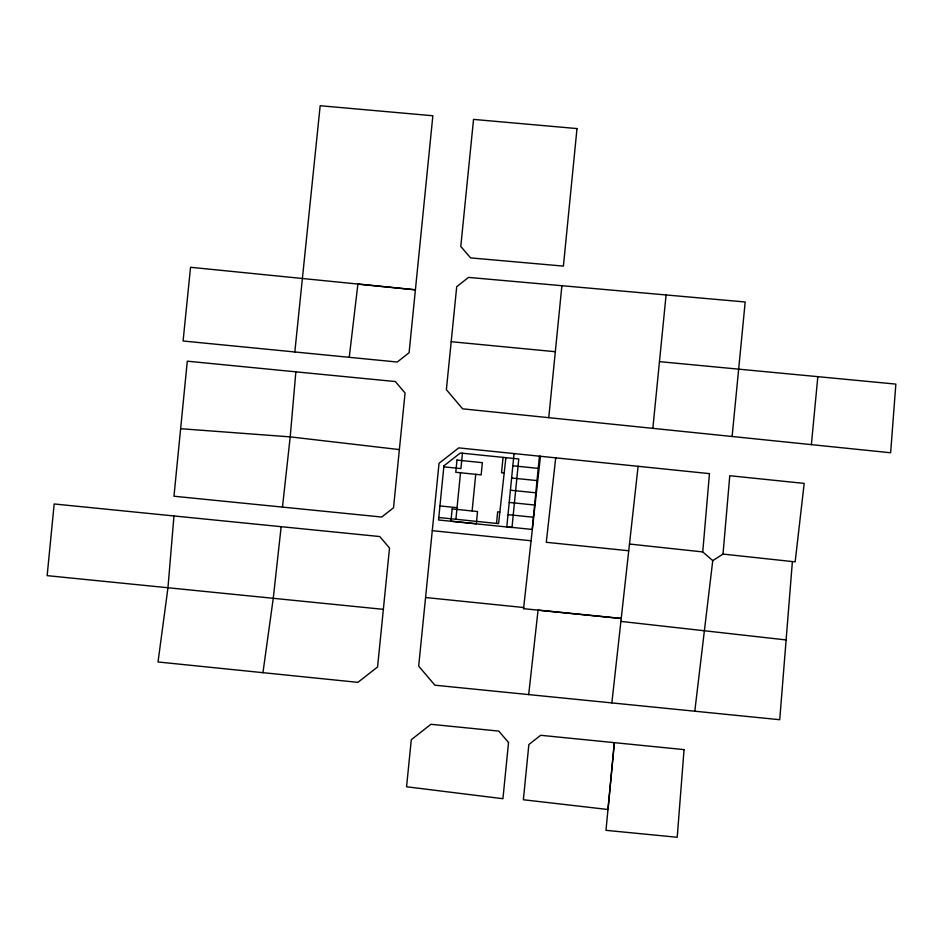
<?xml version="1.0" encoding="UTF-8"?>
<svg xmlns="http://www.w3.org/2000/svg" width="943" height="943" viewBox="0 0 943 943"><rect width="100%" height="100%" fill="white"/><g stroke="black" fill="none" stroke-linecap="round" stroke-linejoin="round"><path stroke-width="1.41" d="M792.391 561.568L779.731 719.709L434.912 685.207L418.68 666.135L439.037 463.296L458.711 447.89L709.466 473.634L702.747 551.914L712.755 560.614L694.791 711.246M173.96 515.939L167.96 587.76L158.023 661.974L357.904 682.355L377.577 666.949L389.518 548.001L379.758 536.555L54.175 503.975L47.15 575.643L383.365 609.343M723.01 554.083L729.776 475.72L804.19 483.405L795.161 561.863L723.01 554.083L712.755 560.614M295.854 371.837L395.306 381.55L405.066 392.995L393.526 507.747L381.738 517.035L173.972 496.23L187.292 361.181L295.854 371.837L290.208 436.88L282.476 507.086M811.381 444.636L817.829 376.658L659.463 361.64M732.11 436.491L745.194 301.984L468.518 277.407L456.707 286.731L446.381 389.683L462.636 408.826L890.64 452.77L895.85 384.107L817.829 376.658M455.905 519.263L460.502 472.773M462.435 453.229L460.915 468.588L443.811 466.844M472.113 510.976L475.732 474.329M496.525 523.412L497.668 511.825L499.849 512.049M503.055 457.379L501.535 472.738L504.187 473.009M514.041 453.559L506.804 526.854L532.194 529.447L539.431 456.153M548.755 417.69L561.898 285.705M652.851 428.358L666.088 294.923M528.693 694.59L538.064 610.145L621.225 618.467L523.554 608.683L523.671 607.516L425.599 597.52M294.829 351.975L320.172 105.734L432.861 115.753L409.097 352.706L397.286 362.029L183.083 341.001L190.545 267.282L415.403 289.819L357.904 284.079L349.24 357.338M281.155 526.665L273.258 598.333L262.944 672.689M505.896 457.661L498.564 523.624L438.801 517.518M523.554 608.683L540.457 456.259M555.722 457.838L546.28 542.308L628.686 550.747M611.854 702.924L638.105 466.314M180.632 428.7L290.208 436.88L399.384 449.587M451.214 341.708L555.321 351.715M512.839 465.783L538.229 468.376M511.625 477.995L537.015 480.588M510.422 490.207L535.813 492.8M509.208 502.43L534.598 505.024M439.945 505.931L457.049 507.676M508.006 514.642L533.396 517.236M432.283 530.673L531.074 540.763M629.476 544.04L702.747 551.914M786.12 639.932L620.883 621.402M684.052 749.614L677.215 837.266L605.984 830.335L614.353 742.648L607.999 809.507L523.365 799.747L528.858 744.557L540.681 735.292L684.052 749.614M443.917 465.854L438.554 519.994L511.99 527.502L518.768 458.982L460.302 453.005L443.917 465.854M452.145 508.937L450.943 521.149L476.333 523.742L477.535 511.53L452.145 508.937M456.978 460.078L455.775 472.29L481.166 474.883L482.368 462.671L456.978 460.078M508.525 742.518L502.937 798.709L406.563 786.768L411.289 739.725L430.916 724.295L498.8 731.096L508.525 742.518M576.998 128.578L563.407 266.103L470.616 257.899L460.785 246.465L473.539 119.396L576.998 128.578"/></g></svg>
